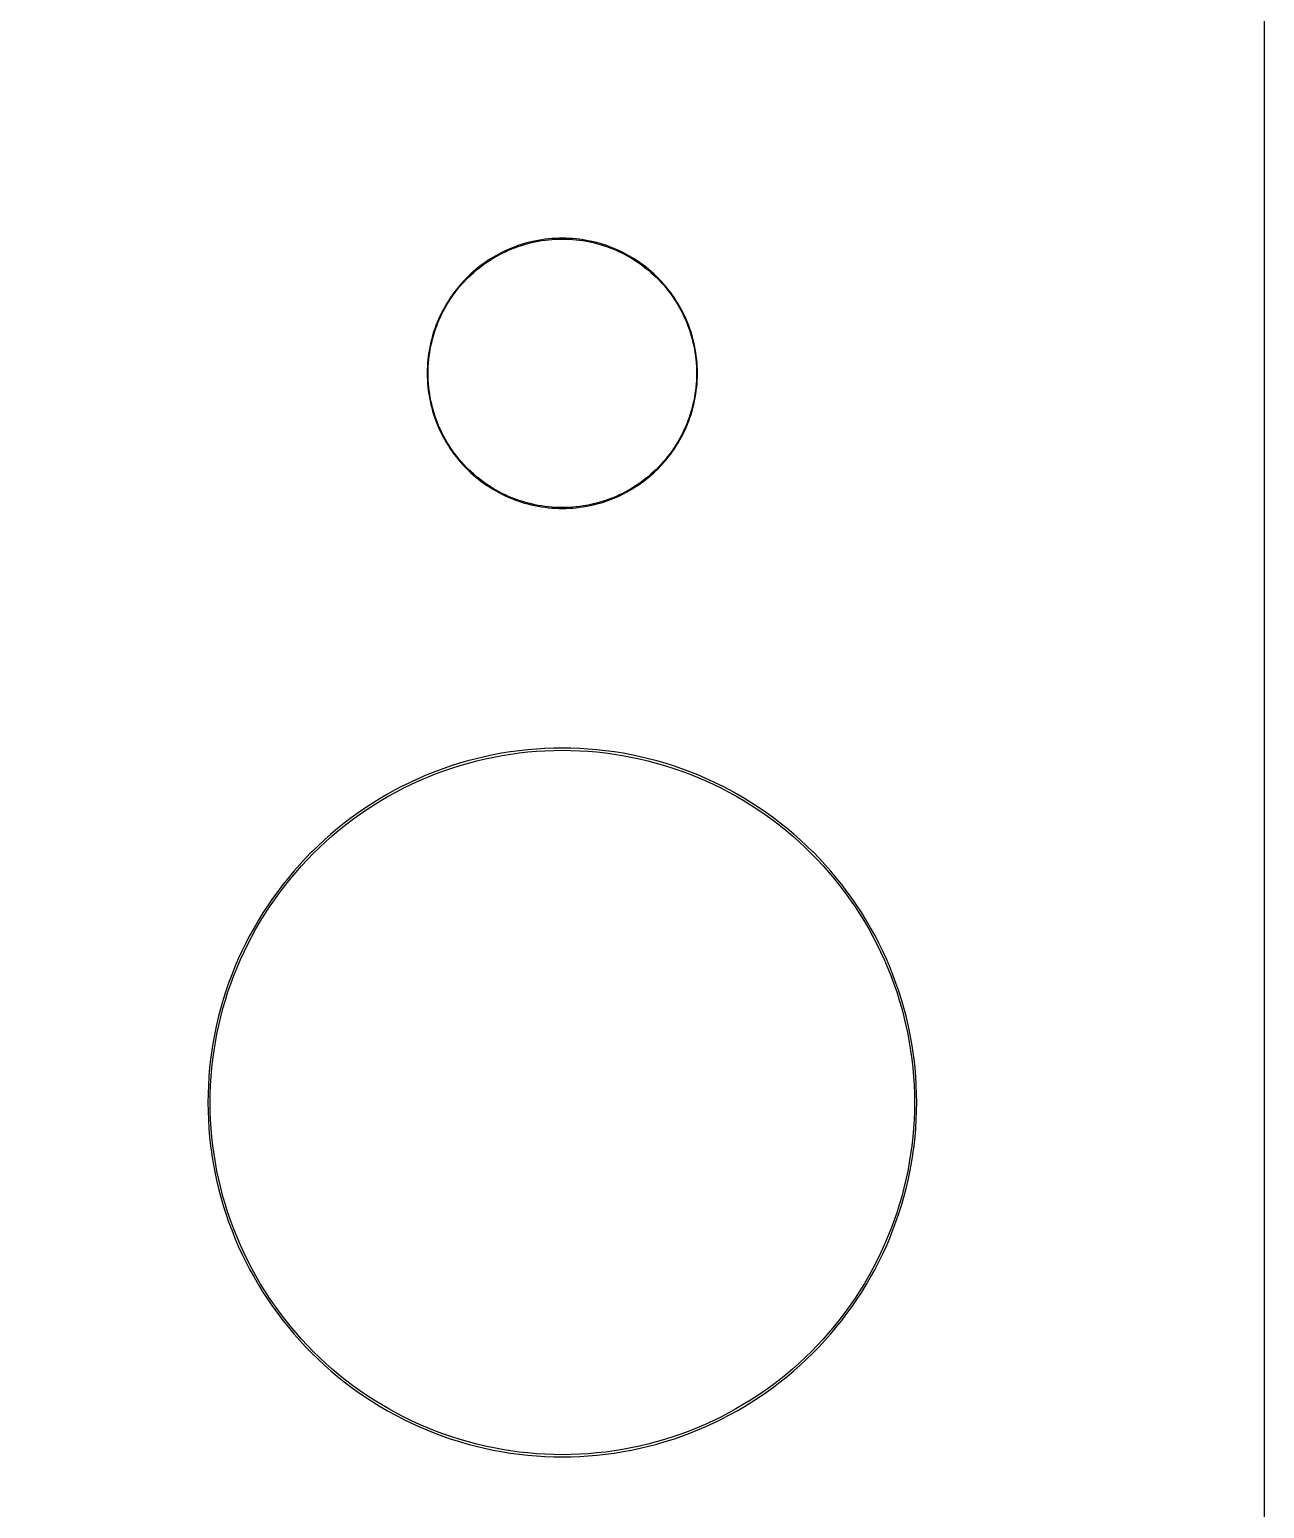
# Model space of a CAD drawing. Extents: x 5 to 45, y 9 to 138.
# Drawn here: x 31.35 to 45.34, y 34.07 to 50.82 of the extents above; entities that cross this region are included whole.
import ezdxf

# ---------------------------------------------------------------- set-up
doc = ezdxf.new("R2010")
doc.units = 0

msp = doc.modelspace()

# ---------------------------------------------------------------- linework, layer by layer
at = {"color": 34, "true_color": 0x008000}
for points in [[(5.03555, 9.25398, 0), (45.33544, 9.25398, 0), (45.33544, 137.75411, 0), (5.03555, 137.75411, 0), (5.03555, 9.25398, 0)], [(37.34612, 48.45342, 0), (37.30701, 48.45189, 0), (37.26789, 48.44935, 0), (37.22878, 48.4458, 0), (37.18966, 48.44122, 0), (37.15079, 48.43564, 0), (37.14927, 48.43539, 0), (37.11066, 48.42904, 0), (37.07204, 48.42142, 0), (37.0337, 48.41279, 0), (36.9956, 48.40339, 0), (36.95774, 48.39298, 0), (36.92016, 48.38155, 0), (36.88282, 48.3691, 0), (36.84599, 48.35564, 0), (36.80941, 48.34141, 0), (36.77335, 48.32617, 0), (36.73753, 48.30992, 0), (36.70223, 48.2929, 0), (36.70085, 48.2922, 0), (36.66579, 48.27416, 0), (36.6315, 48.25511, 0), (36.59747, 48.2353, 0), (36.56419, 48.21473, 0), (36.53117, 48.19314, 0), (36.49892, 48.17078, 0), (36.46717, 48.14767, 0), (36.43618, 48.12379, 0), (36.4057, 48.0989, 0), (36.37572, 48.0735, 0), (36.34677, 48.04709, 0), (36.31832, 48.02016, 0), (36.28929, 47.99113, 0), (36.26236, 47.96268, 0), (36.23595, 47.93372, 0), (36.21055, 47.90375, 0), (36.18565, 47.87327, 0), (36.16178, 47.84228, 0), (36.13866, 47.81053, 0), (36.11631, 47.77827, 0), (36.09472, 47.74525, 0), (36.07415, 47.71198, 0), (36.05434, 47.67794, 0), (36.03529, 47.64365, 0), (36.03458, 47.64227, 0), (36.01724, 47.6086, 0), (36.01655, 47.60722, 0), (35.99953, 47.57192, 0), (35.98326, 47.5361, 0), (35.96803, 47.50003, 0), (35.9538, 47.46346, 0), (35.94035, 47.42663, 0), (35.9279, 47.38929, 0), (35.91646, 47.3517, 0), (35.90605, 47.31385, 0), (35.89665, 47.27575, 0), (35.88801, 47.2374, 0), (35.8804, 47.19879, 0), (35.88015, 47.19726, 0), (35.87404, 47.16018, 0), (35.87381, 47.15865, 0), (35.86822, 47.11979, 0), (35.86365, 47.08067, 0), (35.8601, 47.04156, 0), (35.85756, 47.00244, 0), (35.85602, 46.96333, 0), (35.85552, 46.92395, 0), (35.85602, 46.88459, 0), (35.85756, 46.84547, 0), (35.8601, 46.80635, 0), (35.86365, 46.76724, 0), (35.86822, 46.72812, 0), (35.87381, 46.68926, 0), (35.87404, 46.68773, 0), (35.8804, 46.64912, 0), (35.88801, 46.61051, 0), (35.89665, 46.57216, 0), (35.90605, 46.53406, 0), (35.91646, 46.49621, 0), (35.9279, 46.45862, 0), (35.94035, 46.42128, 0), (35.9538, 46.38445, 0), (35.96803, 46.34788, 0), (35.98326, 46.31181, 0), (35.99953, 46.27599, 0), (36.01655, 46.24069, 0), (36.01724, 46.23931, 0), (36.03529, 46.20426, 0), (36.05434, 46.16997, 0), (36.07415, 46.13593, 0), (36.09472, 46.10266, 0), (36.11631, 46.06964, 0), (36.13866, 46.03738, 0), (36.16178, 46.00563, 0), (36.18565, 45.97464, 0), (36.21055, 45.94416, 0), (36.23595, 45.91419, 0), (36.26236, 45.88523, 0), (36.28929, 45.85678, 0), (36.31832, 45.82775, 0), (36.34677, 45.80082, 0), (36.37572, 45.77441, 0), (36.4057, 45.74901, 0), (36.43618, 45.72412, 0), (36.46717, 45.70024, 0), (36.49892, 45.67713, 0), (36.53117, 45.65477, 0), (36.56419, 45.63318, 0), (36.59747, 45.61261, 0), (36.6315, 45.5928, 0), (36.66579, 45.57375, 0), (36.66717, 45.57304, 0), (36.70085, 45.55571, 0), (36.70223, 45.55501, 0), (36.73753, 45.53799, 0), (36.77335, 45.52174, 0), (36.80941, 45.5065, 0), (36.84599, 45.49227, 0), (36.88282, 45.47881, 0), (36.92016, 45.46636, 0), (36.95774, 45.45493, 0), (36.9956, 45.44452, 0), (37.0337, 45.43512, 0), (37.07204, 45.42649, 0), (37.11066, 45.41887, 0), (37.11133, 45.41876, 0), (37.14927, 45.41252, 0), (37.15079, 45.41227, 0), (37.18966, 45.40669, 0), (37.22878, 45.40211, 0), (37.26789, 45.39856, 0), (37.30701, 45.39602, 0), (37.34612, 45.39449, 0), (37.38548, 45.39399, 0), (37.42486, 45.39449, 0), (37.46398, 45.39602, 0), (37.50309, 45.39856, 0), (37.5422, 45.40211, 0), (37.58133, 45.40669, 0), (37.62019, 45.41227, 0), (37.62172, 45.41252, 0), (37.65966, 45.41876, 0), (37.66033, 45.41887, 0), (37.69894, 45.42649, 0), (37.73729, 45.43512, 0), (37.77539, 45.44452, 0), (37.81324, 45.45493, 0), (37.85083, 45.46636, 0), (37.88817, 45.47881, 0), (37.92499, 45.49227, 0), (37.96157, 45.5065, 0), (37.99763, 45.52174, 0), (38.03345, 45.53799, 0), (38.06875, 45.55501, 0), (38.07014, 45.55571, 0), (38.10381, 45.57304, 0), (38.10519, 45.57375, 0), (38.13948, 45.5928, 0), (38.17352, 45.61261, 0), (38.20679, 45.63318, 0), (38.23981, 45.65477, 0), (38.27207, 45.67713, 0), (38.30382, 45.70024, 0), (38.3348, 45.72412, 0), (38.36529, 45.74901, 0), (38.39526, 45.77441, 0), (38.42422, 45.80082, 0), (38.45266, 45.82775, 0), (38.45376, 45.82884, 0), (38.4806, 45.85569, 0), (38.48169, 45.85678, 0), (38.50862, 45.88523, 0), (38.53504, 45.91419, 0), (38.56044, 45.94416, 0), (38.58533, 45.97464, 0), (38.6092, 46.00563, 0), (38.63232, 46.03738, 0), (38.65467, 46.06964, 0), (38.67626, 46.10266, 0), (38.69684, 46.13593, 0), (38.71665, 46.16997, 0), (38.7357, 46.20426, 0), (38.75372, 46.23931, 0), (38.75444, 46.24069, 0), (38.77145, 46.27599, 0), (38.7877, 46.31181, 0), (38.80295, 46.34788, 0), (38.81718, 46.38445, 0), (38.83064, 46.42128, 0), (38.84308, 46.45862, 0), (38.8545, 46.49621, 0), (38.86493, 46.53406, 0), (38.87433, 46.57216, 0), (38.88295, 46.61051, 0), (38.89058, 46.64912, 0), (38.89692, 46.68773, 0), (38.89717, 46.68926, 0), (38.90276, 46.72812, 0), (38.90733, 46.76724, 0), (38.91089, 46.80635, 0), (38.91343, 46.84547, 0), (38.91494, 46.88459, 0), (38.91546, 46.92395, 0), (38.91494, 46.96333, 0), (38.91343, 47.00244, 0), (38.91089, 47.04156, 0), (38.90733, 47.08067, 0), (38.90276, 47.11979, 0), (38.89717, 47.15865, 0), (38.89692, 47.16018, 0), (38.89058, 47.19879, 0), (38.88295, 47.2374, 0), (38.87433, 47.27575, 0), (38.86493, 47.31385, 0), (38.8545, 47.3517, 0), (38.84308, 47.38929, 0), (38.83064, 47.42663, 0), (38.81718, 47.46346, 0), (38.80295, 47.50003, 0), (38.7877, 47.5361, 0), (38.77145, 47.57192, 0), (38.75444, 47.60722, 0), (38.75372, 47.6086, 0), (38.7357, 47.64365, 0), (38.71665, 47.67794, 0), (38.69684, 47.71198, 0), (38.67626, 47.74525, 0), (38.65467, 47.77827, 0), (38.63232, 47.81053, 0), (38.6092, 47.84228, 0), (38.58533, 47.87327, 0), (38.56044, 47.90375, 0), (38.53504, 47.93372, 0), (38.50862, 47.96268, 0), (38.48169, 47.99113, 0), (38.45376, 48.01907, 0), (38.45266, 48.02016, 0), (38.42422, 48.04709, 0), (38.39526, 48.0735, 0), (38.36529, 48.0989, 0), (38.3348, 48.12379, 0), (38.30382, 48.14767, 0), (38.27207, 48.17078, 0), (38.23981, 48.19314, 0), (38.20679, 48.21473, 0), (38.17352, 48.2353, 0), (38.13948, 48.25511, 0), (38.10519, 48.27416, 0), (38.07014, 48.2922, 0), (38.06875, 48.2929, 0), (38.03345, 48.30992, 0), (37.99763, 48.32617, 0), (37.96157, 48.34141, 0), (37.92499, 48.35564, 0), (37.88817, 48.3691, 0), (37.85083, 48.38155, 0), (37.81324, 48.39298, 0), (37.77539, 48.40339, 0), (37.73729, 48.41279, 0), (37.69894, 48.42142, 0), (37.66033, 48.42904, 0), (37.62172, 48.43539, 0), (37.62019, 48.43564, 0), (37.58133, 48.44122, 0), (37.5422, 48.4458, 0), (37.50309, 48.44935, 0), (37.46398, 48.45189, 0), (37.42486, 48.45342, 0), (37.38548, 48.45392, 0), (37.34612, 48.45342, 0)], [(37.46398, 45.40592, 0), (37.42486, 45.4044, 0), (37.38548, 45.40389, 0), (37.34612, 45.4044, 0), (37.30701, 45.40592, 0), (37.26789, 45.40846, 0), (37.22878, 45.41202, 0), (37.18966, 45.41659, 0), (37.15143, 45.42209, 0), (37.11372, 45.42829, 0), (37.07511, 45.43591, 0), (37.03676, 45.44454, 0), (36.99866, 45.45394, 0), (36.96081, 45.46436, 0), (36.92322, 45.47579, 0), (36.88588, 45.48823, 0), (36.84905, 45.50169, 0), (36.81248, 45.51592, 0), (36.77641, 45.53116, 0), (36.74058, 45.54741, 0), (36.70559, 45.56428, 0), (36.67161, 45.58176, 0), (36.63733, 45.60081, 0), (36.60329, 45.62062, 0), (36.57002, 45.6412, 0), (36.537, 45.66279, 0), (36.50474, 45.68514, 0), (36.47299, 45.70825, 0), (36.442, 45.73213, 0), (36.41152, 45.75702, 0), (36.38154, 45.78242, 0), (36.35259, 45.80884, 0), (36.32433, 45.83558, 0), (36.2973, 45.86261, 0), (36.27038, 45.89105, 0), (36.24396, 45.92001, 0), (36.21855, 45.94998, 0), (36.19366, 45.98046, 0), (36.16979, 46.01145, 0), (36.14668, 46.0432, 0), (36.12433, 46.07546, 0), (36.10273, 46.10848, 0), (36.08216, 46.14175, 0), (36.06235, 46.17579, 0), (36.0433, 46.21008, 0), (36.02582, 46.24406, 0), (36.00895, 46.27906, 0), (35.9927, 46.31487, 0), (35.97746, 46.35094, 0), (35.96323, 46.38751, 0), (35.94977, 46.42434, 0), (35.93732, 46.46168, 0), (35.92589, 46.49927, 0), (35.91548, 46.53712, 0), (35.90608, 46.57522, 0), (35.89745, 46.61357, 0), (35.88983, 46.65218, 0), (35.88356, 46.6903, 0), (35.87813, 46.72812, 0), (35.87356, 46.76724, 0), (35.86999, 46.80635, 0), (35.86746, 46.84547, 0), (35.86594, 46.88459, 0), (35.86543, 46.92395, 0), (35.86594, 46.96333, 0), (35.86746, 47.00244, 0), (35.86999, 47.04156, 0), (35.87356, 47.08067, 0), (35.87813, 47.11979, 0), (35.88356, 47.15761, 0), (35.88983, 47.19573, 0), (35.89745, 47.23434, 0), (35.90608, 47.27269, 0), (35.91548, 47.31079, 0), (35.92589, 47.34864, 0), (35.93732, 47.38623, 0), (35.94977, 47.42357, 0), (35.96323, 47.4604, 0), (35.97746, 47.49697, 0), (35.9927, 47.53304, 0), (36.00895, 47.56885, 0), (36.02582, 47.60385, 0), (36.0433, 47.63783, 0), (36.06235, 47.67212, 0), (36.08216, 47.70616, 0), (36.10273, 47.73943, 0), (36.12433, 47.77245, 0), (36.14668, 47.80471, 0), (36.16979, 47.83646, 0), (36.19366, 47.86745, 0), (36.21855, 47.89793, 0), (36.24396, 47.9279, 0), (36.27038, 47.95686, 0), (36.2973, 47.9853, 0), (36.32433, 48.01233, 0), (36.35259, 48.03907, 0), (36.38154, 48.06549, 0), (36.41152, 48.09089, 0), (36.442, 48.11578, 0), (36.47299, 48.13966, 0), (36.50474, 48.16277, 0), (36.537, 48.18512, 0), (36.57002, 48.20671, 0), (36.60329, 48.22729, 0), (36.63733, 48.2471, 0), (36.67161, 48.26615, 0), (36.70559, 48.28363, 0), (36.74058, 48.3005, 0), (36.77641, 48.31675, 0), (36.81248, 48.33199, 0), (36.84905, 48.34622, 0), (36.88588, 48.35968, 0), (36.92322, 48.37212, 0), (36.96081, 48.38355, 0), (36.99866, 48.39397, 0), (37.03676, 48.40337, 0), (37.07511, 48.412, 0), (37.11372, 48.41962, 0), (37.15143, 48.42582, 0), (37.18966, 48.43132, 0), (37.22878, 48.43589, 0), (37.26789, 48.43945, 0), (37.30701, 48.44199, 0), (37.34612, 48.44351, 0), (37.38548, 48.44402, 0), (37.42486, 48.44351, 0), (37.46398, 48.44199, 0), (37.50309, 48.43945, 0), (37.5422, 48.43589, 0), (37.58133, 48.43132, 0), (37.61962, 48.42581, 0), (37.65726, 48.41962, 0), (37.69587, 48.412, 0), (37.73422, 48.40337, 0), (37.77232, 48.39397, 0), (37.81017, 48.38355, 0), (37.84776, 48.37212, 0), (37.8851, 48.35968, 0), (37.92193, 48.34622, 0), (37.9585, 48.33199, 0), (37.99458, 48.31675, 0), (38.03038, 48.3005, 0), (38.0654, 48.28363, 0), (38.09937, 48.26615, 0), (38.13366, 48.2471, 0), (38.1677, 48.22729, 0), (38.20097, 48.20671, 0), (38.23399, 48.18512, 0), (38.26625, 48.16277, 0), (38.298, 48.13966, 0), (38.32898, 48.11578, 0), (38.35947, 48.09089, 0), (38.38944, 48.06549, 0), (38.41839, 48.03907, 0), (38.44666, 48.01232, 0), (38.4737, 47.98529, 0), (38.50061, 47.95686, 0), (38.52703, 47.9279, 0), (38.55243, 47.89793, 0), (38.57732, 47.86745, 0), (38.60119, 47.83646, 0), (38.62431, 47.80471, 0), (38.64665, 47.77245, 0), (38.66825, 47.73943, 0), (38.68882, 47.70616, 0), (38.70864, 47.67212, 0), (38.72769, 47.63783, 0), (38.74501, 47.60416, 0), (38.76203, 47.56885, 0), (38.77829, 47.53304, 0), (38.79352, 47.49697, 0), (38.80775, 47.4604, 0), (38.82121, 47.42357, 0), (38.83366, 47.38623, 0), (38.84509, 47.34864, 0), (38.85551, 47.31079, 0), (38.8649, 47.27269, 0), (38.87354, 47.23434, 0), (38.88116, 47.19573, 0), (38.88735, 47.15809, 0), (38.89286, 47.11979, 0), (38.89743, 47.08067, 0), (38.90097, 47.04156, 0), (38.90352, 47.00244, 0), (38.90505, 46.96333, 0), (38.90556, 46.92395, 0), (38.90505, 46.88459, 0), (38.90352, 46.84547, 0), (38.90097, 46.80635, 0), (38.89743, 46.76724, 0), (38.89286, 46.72812, 0), (38.88735, 46.68982, 0), (38.88116, 46.65218, 0), (38.87354, 46.61357, 0), (38.8649, 46.57522, 0), (38.85551, 46.53712, 0), (38.84509, 46.49927, 0), (38.83366, 46.46168, 0), (38.82121, 46.42434, 0), (38.80775, 46.38751, 0), (38.79352, 46.35094, 0), (38.77829, 46.31487, 0), (38.76203, 46.27906, 0), (38.74501, 46.24375, 0), (38.72769, 46.21008, 0), (38.70864, 46.17579, 0), (38.68882, 46.14175, 0), (38.66825, 46.10848, 0), (38.64665, 46.07546, 0), (38.62431, 46.0432, 0), (38.60119, 46.01145, 0), (38.57732, 45.98046, 0), (38.55243, 45.94998, 0), (38.52703, 45.92001, 0), (38.50061, 45.89105, 0), (38.47369, 45.86261, 0), (38.44666, 45.83559, 0), (38.41839, 45.80884, 0), (38.38944, 45.78242, 0), (38.35947, 45.75702, 0), (38.32898, 45.73213, 0), (38.298, 45.70825, 0), (38.26625, 45.68514, 0), (38.23399, 45.66279, 0), (38.20097, 45.6412, 0), (38.1677, 45.62062, 0), (38.13366, 45.60081, 0), (38.09937, 45.58176, 0), (38.0654, 45.56428, 0), (38.03038, 45.54741, 0), (37.99458, 45.53116, 0), (37.9585, 45.51592, 0), (37.92193, 45.50169, 0), (37.8851, 45.48823, 0), (37.84776, 45.47579, 0), (37.81017, 45.46436, 0), (37.77232, 45.45394, 0), (37.73422, 45.44454, 0), (37.69587, 45.43591, 0), (37.65726, 45.42829, 0), (37.61962, 45.4221, 0), (37.58133, 45.41659, 0), (37.5422, 45.41202, 0), (37.50309, 45.40846, 0), (37.46398, 45.40592, 0)], [(37.28745, 42.68038, 0), (37.18915, 42.67682, 0), (37.09136, 42.67073, 0), (36.99331, 42.66234, 0), (36.89578, 42.65168, 0), (36.79849, 42.63847, 0), (36.79457, 42.63785, 0), (36.6978, 42.6221, 0), (36.60128, 42.60406, 0), (36.50527, 42.58374, 0), (36.40976, 42.56114, 0), (36.31477, 42.53625, 0), (36.22052, 42.50881, 0), (36.12681, 42.4791, 0), (36.0341, 42.44709, 0), (35.94189, 42.41306, 0), (35.85096, 42.37648, 0), (35.76054, 42.33787, 0), (35.67139, 42.29698, 0), (35.58325, 42.2538, 0), (35.57971, 42.25199, 0), (35.49233, 42.20678, 0), (35.40648, 42.15954, 0), (35.32164, 42.11026, 0), (35.23807, 42.0587, 0), (35.15578, 42.00511, 0), (35.07476, 41.94948, 0), (34.99525, 41.89208, 0), (34.91702, 41.83264, 0), (34.84057, 41.77117, 0), (34.76538, 41.70818, 0), (34.69171, 41.64289, 0), (34.61984, 41.57609, 0), (34.54948, 41.50777, 0), (34.54667, 41.50495, 0), (34.47835, 41.43461, 0), (34.41155, 41.36272, 0), (34.34626, 41.28906, 0), (34.28328, 41.21388, 0), (34.22181, 41.13743, 0), (34.16237, 41.05919, 0), (34.10497, 40.97969, 0), (34.04934, 40.89867, 0), (33.99575, 40.81637, 0), (33.94419, 40.73279, 0), (33.89491, 40.64797, 0), (33.84767, 40.56212, 0), (33.80245, 40.47473, 0), (33.80064, 40.4712, 0), (33.75747, 40.38306, 0), (33.71658, 40.2939, 0), (33.67797, 40.20348, 0), (33.64139, 40.11255, 0), (33.60736, 40.02035, 0), (33.57535, 39.92763, 0), (33.54563, 39.83391, 0), (33.5182, 39.73968, 0), (33.49331, 39.64468, 0), (33.4707, 39.54918, 0), (33.45038, 39.45317, 0), (33.43235, 39.35665, 0), (33.4166, 39.25987, 0), (33.41597, 39.25595, 0), (33.40276, 39.15867, 0), (33.3921, 39.06113, 0), (33.38371, 38.96309, 0), (33.37763, 38.8653, 0), (33.37407, 38.767, 0), (33.3728, 38.66896, 0), (33.37407, 38.57091, 0), (33.37763, 38.47261, 0), (33.38371, 38.37482, 0), (33.3921, 38.27678, 0), (33.40276, 38.17924, 0), (33.41597, 38.08196, 0), (33.4166, 38.07804, 0), (33.43235, 37.98126, 0), (33.45038, 37.88474, 0), (33.4707, 37.78873, 0), (33.49331, 37.69323, 0), (33.5182, 37.59823, 0), (33.54563, 37.504, 0), (33.57535, 37.41026, 0), (33.60736, 37.31756, 0), (33.64139, 37.22536, 0), (33.67797, 37.13443, 0), (33.71658, 37.04399, 0), (33.75747, 36.95485, 0), (33.80064, 36.8667, 0), (33.80245, 36.86316, 0), (33.84767, 36.77579, 0), (33.89491, 36.68994, 0), (33.94419, 36.60511, 0), (33.99575, 36.52154, 0), (34.04934, 36.43924, 0), (34.10497, 36.35822, 0), (34.16237, 36.27872, 0), (34.22181, 36.20048, 0), (34.28328, 36.12402, 0), (34.34626, 36.04885, 0), (34.41155, 35.97519, 0), (34.47835, 35.9033, 0), (34.54667, 35.83294, 0), (34.54948, 35.83014, 0), (34.61984, 35.7618, 0), (34.69171, 35.69501, 0), (34.76538, 35.62973, 0), (34.84057, 35.56674, 0), (34.91702, 35.50527, 0), (34.99525, 35.44583, 0), (35.07476, 35.38843, 0), (35.15578, 35.3328, 0), (35.23807, 35.27921, 0), (35.32164, 35.22764, 0), (35.40648, 35.17837, 0), (35.49233, 35.13113, 0), (35.57971, 35.08592, 0), (35.58325, 35.08411, 0), (35.67139, 35.04093, 0), (35.76054, 35.00004, 0), (35.85096, 34.96143, 0), (35.94189, 34.92485, 0), (36.0341, 34.89082, 0), (36.12681, 34.85881, 0), (36.22052, 34.82909, 0), (36.31477, 34.80166, 0), (36.40976, 34.77677, 0), (36.50527, 34.75417, 0), (36.60128, 34.73384, 0), (36.6978, 34.7158, 0), (36.79457, 34.70006, 0), (36.79849, 34.69944, 0), (36.89578, 34.68624, 0), (36.99331, 34.67557, 0), (37.09136, 34.66719, 0), (37.18915, 34.66109, 0), (37.28745, 34.65753, 0), (37.38548, 34.65626, 0), (37.48354, 34.65753, 0), (37.58184, 34.66109, 0), (37.67962, 34.66719, 0), (37.77767, 34.67557, 0), (37.8752, 34.68624, 0), (37.97249, 34.69944, 0), (37.97641, 34.70006, 0), (38.07318, 34.7158, 0), (38.16971, 34.73384, 0), (38.26572, 34.75417, 0), (38.36122, 34.77677, 0), (38.45622, 34.80166, 0), (38.55045, 34.82909, 0), (38.64418, 34.85881, 0), (38.73689, 34.89082, 0), (38.82909, 34.92485, 0), (38.92002, 34.96143, 0), (39.01045, 35.00004, 0), (39.0996, 35.04093, 0), (39.18774, 35.08411, 0), (39.19128, 35.08592, 0), (39.27865, 35.13113, 0), (39.36451, 35.17837, 0), (39.44934, 35.22764, 0), (39.53291, 35.27921, 0), (39.6152, 35.3328, 0), (39.69623, 35.38843, 0), (39.77573, 35.44583, 0), (39.85396, 35.50527, 0), (39.93042, 35.56674, 0), (40.0056, 35.62973, 0), (40.07926, 35.69501, 0), (40.15114, 35.7618, 0), (40.2215, 35.83014, 0), (40.22431, 35.83294, 0), (40.29264, 35.9033, 0), (40.35944, 35.97519, 0), (40.42472, 36.04885, 0), (40.48771, 36.12402, 0), (40.54918, 36.20048, 0), (40.60861, 36.27872, 0), (40.66602, 36.35822, 0), (40.72164, 36.43924, 0), (40.77523, 36.52154, 0), (40.8268, 36.60511, 0), (40.87608, 36.68994, 0), (40.92331, 36.77579, 0), (40.96853, 36.86316, 0), (40.97034, 36.8667, 0), (41.01352, 36.95485, 0), (41.0544, 37.04399, 0), (41.09302, 37.13443, 0), (41.12959, 37.22536, 0), (41.16363, 37.31756, 0), (41.19563, 37.41026, 0), (41.22535, 37.504, 0), (41.25278, 37.59823, 0), (41.27767, 37.69323, 0), (41.30028, 37.78873, 0), (41.3206, 37.88474, 0), (41.33864, 37.98126, 0), (41.35438, 38.07804, 0), (41.35501, 38.08196, 0), (41.36821, 38.17924, 0), (41.37888, 38.27678, 0), (41.38726, 38.37482, 0), (41.39336, 38.47261, 0), (41.39692, 38.57091, 0), (41.39819, 38.66896, 0), (41.39692, 38.767, 0), (41.39336, 38.8653, 0), (41.38726, 38.96309, 0), (41.37888, 39.06113, 0), (41.36821, 39.15867, 0), (41.35501, 39.25595, 0), (41.35438, 39.25987, 0), (41.33864, 39.35665, 0), (41.3206, 39.45317, 0), (41.30028, 39.54918, 0), (41.27767, 39.64468, 0), (41.25278, 39.73968, 0), (41.22535, 39.83391, 0), (41.19563, 39.92763, 0), (41.16363, 40.02035, 0), (41.12959, 40.11255, 0), (41.09302, 40.20348, 0), (41.0544, 40.2939, 0), (41.01352, 40.38306, 0), (40.97034, 40.4712, 0), (40.96853, 40.47473, 0), (40.92331, 40.56212, 0), (40.87608, 40.64797, 0), (40.8268, 40.73279, 0), (40.77523, 40.81637, 0), (40.72164, 40.89867, 0), (40.66602, 40.97969, 0), (40.60861, 41.05919, 0), (40.54918, 41.13743, 0), (40.48771, 41.21388, 0), (40.42472, 41.28906, 0), (40.35944, 41.36272, 0), (40.29264, 41.43461, 0), (40.22431, 41.50495, 0), (40.2215, 41.50777, 0), (40.15114, 41.57609, 0), (40.07926, 41.64289, 0), (40.0056, 41.70818, 0), (39.93042, 41.77117, 0), (39.85396, 41.83264, 0), (39.77573, 41.89208, 0), (39.69623, 41.94948, 0), (39.6152, 42.00511, 0), (39.53291, 42.0587, 0), (39.44934, 42.11026, 0), (39.36451, 42.15954, 0), (39.27865, 42.20678, 0), (39.19128, 42.25199, 0), (39.18774, 42.2538, 0), (39.0996, 42.29698, 0), (39.01045, 42.33787, 0), (38.92002, 42.37648, 0), (38.82909, 42.41306, 0), (38.73689, 42.44709, 0), (38.64418, 42.4791, 0), (38.55045, 42.50881, 0), (38.45622, 42.53625, 0), (38.36122, 42.56114, 0), (38.26572, 42.58374, 0), (38.16971, 42.60406, 0), (38.07318, 42.6221, 0), (37.97641, 42.63785, 0), (37.97249, 42.63847, 0), (37.8752, 42.65168, 0), (37.77767, 42.66234, 0), (37.67962, 42.67073, 0), (37.58184, 42.67682, 0), (37.48354, 42.68038, 0), (37.38548, 42.68165, 0), (37.28745, 42.68038, 0)], [(37.58184, 34.68649, 0), (37.48354, 34.68293, 0), (37.38548, 34.68166, 0), (37.28745, 34.68293, 0), (37.18915, 34.68649, 0), (37.09136, 34.69259, 0), (36.99331, 34.70097, 0), (36.89578, 34.71164, 0), (36.79922, 34.72474, 0), (36.70565, 34.73997, 0), (36.60913, 34.758, 0), (36.51312, 34.77832, 0), (36.41761, 34.80093, 0), (36.32262, 34.82582, 0), (36.22838, 34.85325, 0), (36.13465, 34.88297, 0), (36.04195, 34.91498, 0), (35.94975, 34.94901, 0), (35.85881, 34.98559, 0), (35.76838, 35.0242, 0), (35.67924, 35.06509, 0), (35.59278, 35.10743, 0), (35.50726, 35.15168, 0), (35.42141, 35.19892, 0), (35.33657, 35.24819, 0), (35.25301, 35.29976, 0), (35.17071, 35.35335, 0), (35.08968, 35.40898, 0), (35.01018, 35.46638, 0), (34.93195, 35.52582, 0), (34.8555, 35.58729, 0), (34.78031, 35.65028, 0), (34.70665, 35.71556, 0), (34.63477, 35.78235, 0), (34.56584, 35.8493, 0), (34.4989, 35.91823, 0), (34.4321, 35.99011, 0), (34.36681, 36.06378, 0), (34.30383, 36.13895, 0), (34.24236, 36.21541, 0), (34.18292, 36.29365, 0), (34.12552, 36.37315, 0), (34.06989, 36.45417, 0), (34.0163, 36.53647, 0), (33.96474, 36.62004, 0), (33.91546, 36.70487, 0), (33.86822, 36.79072, 0), (33.82442, 36.87536, 0), (33.78163, 36.9627, 0), (33.74073, 37.05185, 0), (33.70212, 37.14228, 0), (33.66555, 37.23321, 0), (33.63151, 37.32541, 0), (33.59951, 37.41812, 0), (33.56978, 37.51185, 0), (33.54236, 37.60608, 0), (33.51747, 37.70107, 0), (33.49486, 37.79658, 0), (33.47453, 37.89259, 0), (33.45651, 37.9891, 0), (33.44133, 38.08233, 0), (33.42817, 38.17924, 0), (33.41751, 38.27678, 0), (33.40912, 38.37482, 0), (33.40303, 38.47261, 0), (33.39947, 38.57091, 0), (33.3982, 38.66896, 0), (33.39947, 38.767, 0), (33.40303, 38.8653, 0), (33.40912, 38.96309, 0), (33.41751, 39.06113, 0), (33.42817, 39.15867, 0), (33.44133, 39.25558, 0), (33.45651, 39.34879, 0), (33.47453, 39.44532, 0), (33.49486, 39.54133, 0), (33.51747, 39.63683, 0), (33.54236, 39.73183, 0), (33.56978, 39.82606, 0), (33.59951, 39.91979, 0), (33.63151, 40.0125, 0), (33.66555, 40.1047, 0), (33.70212, 40.19563, 0), (33.74073, 40.28606, 0), (33.78163, 40.37521, 0), (33.82433, 40.46237, 0), (33.86822, 40.54719, 0), (33.91546, 40.63304, 0), (33.96474, 40.71787, 0), (34.0163, 40.80144, 0), (34.06989, 40.88374, 0), (34.12552, 40.96476, 0), (34.18292, 41.04426, 0), (34.24236, 41.1225, 0), (34.30383, 41.19895, 0), (34.36681, 41.27413, 0), (34.4321, 41.34779, 0), (34.4989, 41.41968, 0), (34.566, 41.48876, 0), (34.63477, 41.55554, 0), (34.70665, 41.62234, 0), (34.78031, 41.68763, 0), (34.8555, 41.75062, 0), (34.93195, 41.81209, 0), (35.01018, 41.87153, 0), (35.08968, 41.92893, 0), (35.17071, 41.98456, 0), (35.25301, 42.03815, 0), (35.33657, 42.08971, 0), (35.42141, 42.13899, 0), (35.50726, 42.18623, 0), (35.59242, 42.23029, 0), (35.67924, 42.27282, 0), (35.76838, 42.31371, 0), (35.85881, 42.35232, 0), (35.94975, 42.3889, 0), (36.04195, 42.42293, 0), (36.13465, 42.45494, 0), (36.22838, 42.48466, 0), (36.32262, 42.51209, 0), (36.41761, 42.53698, 0), (36.51312, 42.55959, 0), (36.60913, 42.57991, 0), (36.70565, 42.59794, 0), (36.79922, 42.61317, 0), (36.89578, 42.62627, 0), (36.99331, 42.63694, 0), (37.09136, 42.64533, 0), (37.18915, 42.65142, 0), (37.28745, 42.65498, 0), (37.38548, 42.65625, 0), (37.48354, 42.65498, 0), (37.58184, 42.65142, 0), (37.67962, 42.64533, 0), (37.77767, 42.63694, 0), (37.8752, 42.62627, 0), (37.97171, 42.61318, 0), (38.06534, 42.59794, 0), (38.16185, 42.57991, 0), (38.25786, 42.55959, 0), (38.35337, 42.53698, 0), (38.44836, 42.51209, 0), (38.5426, 42.48466, 0), (38.63633, 42.45494, 0), (38.72904, 42.42293, 0), (38.82124, 42.3889, 0), (38.91217, 42.35232, 0), (39.0026, 42.31371, 0), (39.09174, 42.27282, 0), (39.17874, 42.2302, 0), (39.26372, 42.18623, 0), (39.34958, 42.13899, 0), (39.43441, 42.08971, 0), (39.51798, 42.03815, 0), (39.60027, 41.98456, 0), (39.6813, 41.92893, 0), (39.7608, 41.87153, 0), (39.83903, 41.81209, 0), (39.91549, 41.75062, 0), (39.99067, 41.68763, 0), (40.06433, 41.62234, 0), (40.13621, 41.55554, 0), (40.20498, 41.48876, 0), (40.27209, 41.41968, 0), (40.33889, 41.34779, 0), (40.40417, 41.27413, 0), (40.46716, 41.19895, 0), (40.52863, 41.1225, 0), (40.58806, 41.04426, 0), (40.64547, 40.96476, 0), (40.70109, 40.88374, 0), (40.75468, 40.80144, 0), (40.80625, 40.71787, 0), (40.85553, 40.63304, 0), (40.90276, 40.54719, 0), (40.94684, 40.46201, 0), (40.98936, 40.37521, 0), (41.03025, 40.28606, 0), (41.06886, 40.19563, 0), (41.10544, 40.1047, 0), (41.13947, 40.0125, 0), (41.17148, 39.91979, 0), (41.20118, 39.82606, 0), (41.22863, 39.73183, 0), (41.25352, 39.63683, 0), (41.27612, 39.54133, 0), (41.29643, 39.44532, 0), (41.31448, 39.34879, 0), (41.32965, 39.25559, 0), (41.34281, 39.15867, 0), (41.35347, 39.06113, 0), (41.36186, 38.96309, 0), (41.36795, 38.8653, 0), (41.37151, 38.767, 0), (41.37278, 38.66896, 0), (41.37151, 38.57091, 0), (41.36795, 38.47261, 0), (41.36186, 38.37482, 0), (41.35347, 38.27678, 0), (41.34281, 38.17924, 0), (41.32965, 38.08231, 0), (41.31448, 37.9891, 0), (41.29643, 37.89259, 0), (41.27612, 37.79658, 0), (41.25352, 37.70107, 0), (41.22863, 37.60608, 0), (41.20118, 37.51185, 0), (41.17148, 37.41812, 0), (41.13947, 37.32541, 0), (41.10544, 37.23321, 0), (41.06886, 37.14228, 0), (41.03025, 37.05185, 0), (40.98936, 36.9627, 0), (40.94675, 36.87572, 0), (40.90276, 36.79072, 0), (40.85553, 36.70487, 0), (40.80625, 36.62004, 0), (40.75468, 36.53647, 0), (40.70109, 36.45417, 0), (40.64547, 36.37315, 0), (40.58806, 36.29365, 0), (40.52863, 36.21541, 0), (40.46716, 36.13895, 0), (40.40417, 36.06378, 0), (40.33889, 35.99011, 0), (40.27209, 35.91823, 0), (40.20514, 35.84931, 0), (40.13621, 35.78235, 0), (40.06433, 35.71556, 0), (39.99067, 35.65028, 0), (39.91549, 35.58729, 0), (39.83903, 35.52582, 0), (39.7608, 35.46638, 0), (39.6813, 35.40898, 0), (39.60027, 35.35335, 0), (39.51798, 35.29976, 0), (39.43441, 35.24819, 0), (39.34958, 35.19892, 0), (39.26372, 35.15168, 0), (39.17838, 35.10752, 0), (39.09174, 35.06509, 0), (39.0026, 35.0242, 0), (38.91217, 34.98559, 0), (38.82124, 34.94901, 0), (38.72904, 34.91498, 0), (38.63633, 34.88297, 0), (38.5426, 34.85325, 0), (38.44836, 34.82582, 0), (38.35337, 34.80093, 0), (38.25786, 34.77832, 0), (38.16185, 34.758, 0), (38.06534, 34.73997, 0), (37.97171, 34.72473, 0), (37.8752, 34.71164, 0), (37.77767, 34.70097, 0), (37.67962, 34.69259, 0), (37.58184, 34.68649, 0)]]:
    msp.add_polyline3d(points, close=True, dxfattribs=at)

doc.saveas('drawing.dxf')
